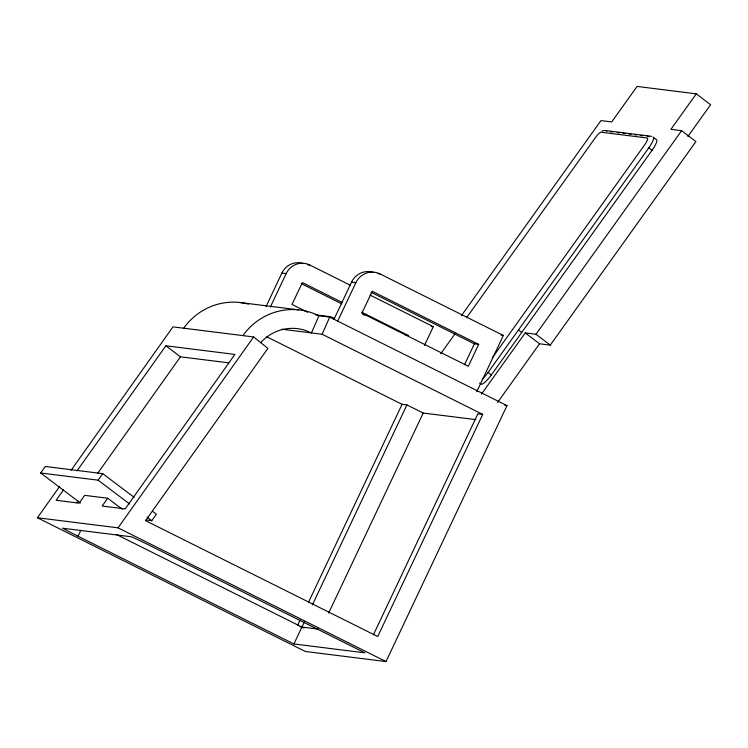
<?xml version="1.0" encoding="UTF-8"?>
<svg xmlns="http://www.w3.org/2000/svg" width="748" height="748" viewBox="0 0 748 748"><rect width="100%" height="100%" fill="white"/><g stroke="black" fill="none" stroke-linecap="round" stroke-linejoin="round"><path stroke-width="1.12" d="M59.662 486.415L37.4 517.756L305.362 651.48L386.005 661.569L506.994 405.612L329.672 317.124L318.957 315.787L311.43 332.925L306.371 330.766A44.431 42.898 -82.9 0 0 260.697 342.678M281.828 329.223L322.154 334.263L329.672 317.124M78.026 536.223A58.419 4.89 25.3 0 1 62.71 528.219L131.751 536.849A63.206 5.292 25.3 0 1 148.992 545.086L364.884 652.836L293.927 643.963L78.026 536.223L80.849 530.248M266.045 306.568L281.884 273.057A18.289 17.662 -82.9 0 1 303.398 263.605M270.327 307.101L286.157 273.6A18.289 17.662 -82.9 0 1 309.812 265.035L350.288 285.24M333.907 319.48L351.551 282.136A18.7 18.055 -82.9 0 1 373.551 272.468M337.722 321.06L355.87 282.679A18.7 18.055 -82.9 0 1 380.049 273.927L503.348 335.459L476.747 391.718M424.471 345.436L433.335 326.68L370.017 295.077M297.573 625.393L300.06 620.139M308.522 602.234L402.078 404.322L406.921 404.92L423.2 413.046L475.85 419.628M293.927 643.963L304.408 621.794M312.374 604.945L406.921 404.92M328.643 613.07L423.2 413.046M464.508 364.697L474.363 343.846L478.673 344.389L468.332 366.277L361.901 313.169L372.252 291.271L478.673 344.389M373.383 634.874L477.879 413.794L482.722 414.401L377.721 636.529L145.551 520.664L267.896 348.418L253.628 336.955L172.984 326.867L71.125 470.268M80.41 503.039L40.663 472.988L45.301 466.462L102.747 473.643L134.182 497.401M63.533 489.856L56.128 500.281L79.138 503.161L84.683 495.354L107.693 498.233L122.279 509.257M76.997 470.903L165.86 345.791L234.9 354.421L125.168 508.911L102.149 506.041L107.693 498.233M76.763 502.778L78.11 500.88M97.633 473.391L180.446 356.815L228.766 362.855M40.663 472.988L98.11 480.169L102.747 473.643M37.4 517.756L118.044 527.836L253.628 336.955M145.991 519.991L151.732 520.702L156.369 514.175L152.667 511.38M461.423 315.637L600.981 120.587L611.696 121.933L637.09 86.431L696.304 93.837L710.6 104.729L687.88 136.482M440.712 353.804L454.98 333.879M466.518 317.741L596.137 136.613A6.629 1.505 -52.7 0 1 600.906 132.19L647.45 138.025A8.639 1.964 -52.7 0 1 645.075 144.261L492.567 357.46M482.226 379.227A12.118 2.749 -52.7 0 0 488.089 372.429L648.806 147.805A12.866 2.917 -52.7 0 0 652.91 137.006M479.599 383.06L481.235 384.304A12.118 2.749 -52.7 0 0 491.352 374.916L652.069 150.292A12.866 2.917 -52.7 0 0 656.183 139.493L653.733 137.632M481.347 394.261L525.255 332.897L535.97 334.244L550.266 345.127L695.92 141.559L681.624 130.676L670.909 129.329L696.304 93.837M535.97 334.244L681.624 130.676M497.626 402.387L539.551 343.79L550.266 345.127M602.065 130.965L604.917 130.461L651.471 136.314M610.321 131.685L612.621 131.966M617.231 132.546L619.531 132.835M622.981 133.266L625.291 133.555M628.741 133.986L631.041 134.275M634.491 134.705L636.8 134.995M640.251 135.425L642.551 135.715M647.16 136.286L649.46 136.575M307.671 264.764L309.812 265.035M377.89 273.656L380.049 273.927M281.884 273.057L286.157 273.6M351.551 282.136L355.87 282.679M239.454 302.463L298.667 309.868M431.194 326.409L433.335 326.68M501.188 335.188L503.348 335.459M315.179 314.786L330.008 316.638L334.234 318.255M405.463 335.207L408.66 335.609L361.77 312.206M504.853 405.351L506.994 405.612M299.985 626.815L317.947 629.059M371.064 292.3L474.363 343.846M341.967 302.323L302.37 282.557L292.019 304.455L307.652 312.253M301.22 283.586L341.864 303.875M362.705 314.272L364.79 315.31M322.154 334.263L482.722 414.401M266.531 336.675L402.078 404.322M118.044 527.836L386.005 661.569M116.267 534.409L303.95 628.068M165.86 345.791L180.446 356.815M98.11 480.169L129.544 503.928M147.113 517.214L151.732 520.702M648.806 147.805L652.069 150.292M525.255 332.897L539.551 343.79M518.467 329.971L521.73 332.458M488.089 372.429L491.352 374.916M242.913 335.609A63.225 61.056 -82.9 0 1 318.957 315.787M183.699 328.213A63.225 61.056 -82.9 0 1 248.392 304.099M606.45 131.283A10.855 2.459 -52.7 0 1 606.871 131.246"/></g></svg>
